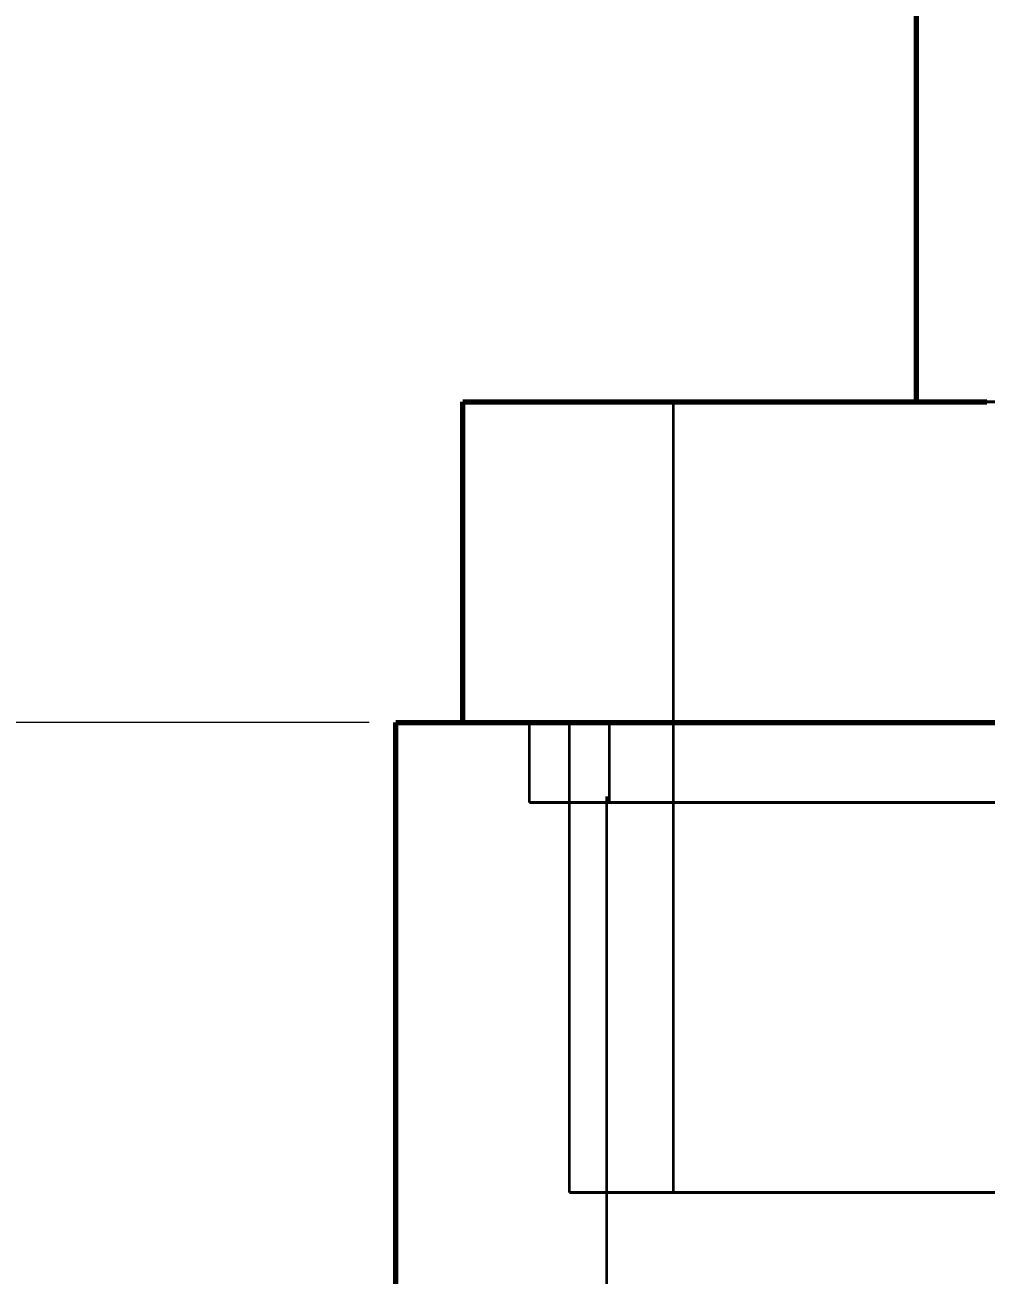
# Model space of a CAD drawing. Header units: millimetres. Extents: x 0 to 2382, y 0 to 420.
# Drawn here: x 153.711 to 157.31, y 311.669 to 316.35 of the extents above; entities that cross this region are included whole.
import ezdxf

# ---------------------------------------------------------------- set-up
doc = ezdxf.new("R2010")
doc.units = ezdxf.units.MM
doc.linetypes.add('IRAM-E-TRAZOS', pattern=[5, 4, -1])
for name, color, linetype, lineweight in [('01-VISIBLE', 7, 'CONTINUOUS', 70), ('02-OCULTA', 4, 'IRAM-E-TRAZOS', 35), ('04-COTA', 3, 'CONTINUOUS', 18)]:
    doc.layers.add(name, color=color, linetype=linetype, lineweight=lineweight)
doc.styles.add('ISO3098', font='isocpeur.ttf')
doc.dimstyles.new('FLAMA-IRAM', dxfattribs={"dimtxt": 3.5, "dimasz": 3.5, "dimexe": 2, "dimexo": 1.5, "dimgap": 1, "dimtad": 1, "dimdec": 1, "dimtxsty": 'ISO3098', "dimblk": 'IRAM_FLECHA', "dimblk1": 'IRAM_FLECHA', "dimblk2": 'IRAM_FLECHA', "dimcen": 2.5, "dimclrd": 256, "dimclre": 256, "dimclrt": 256, "dimazin": 3, "dimtfac": 1, "dimtmove": 0, "dimatfit": 3, "dimlwd": 18, "dimlwe": 18})

# ---------------------------------------------------------------- blocks, each defined once
blk = doc.blocks.new('IRAM_FLECHA')
blk.add_solid([(0, 0), (-1, 0.125), (-1, -0.125)])

msp = doc.modelspace()

# ---------------------------------------------------------------- linework, layer by layer
at = {"layer": '01-VISIBLE'}
for p, q in [((157.05, 314.9382), (157.05, 317.9382)), ((155.35, 313.7382), (155.35, 314.9382)), ((155.1, 310.4182), (155.1, 313.7382))]:
    msp.add_line(p, q, dxfattribs=at)
for points in [[(155.35, 314.9382), (155.4003, 314.9382), (155.4507, 314.9382), (155.501, 314.9382), (155.5513, 314.9382), (155.6017, 314.9382), (155.652, 314.9382), (155.7023, 314.9382), (155.7527, 314.9382), (155.803, 314.9382), (155.8534, 314.9382), (155.9037, 314.9382), (155.954, 314.9382), (156.0044, 314.9382), (156.0547, 314.9382), (156.105, 314.9382), (156.1554, 314.9382), (156.2057, 314.9382), (156.256, 314.9382), (156.3064, 314.9382), (156.3567, 314.9382), (156.407, 314.9382), (156.4574, 314.9382), (156.5077, 314.9382), (156.558, 314.9382), (156.6084, 314.9382), (156.6587, 314.9382), (156.7091, 314.9382), (156.7594, 314.9382), (156.8097, 314.9382), (156.8601, 314.9382), (156.9104, 314.9382), (156.9607, 314.9382), (157.0111, 314.9382), (157.0614, 314.9382), (157.1117, 314.9382), (157.1621, 314.9382), (157.2124, 314.9382), (157.2627, 314.9382), (157.3131, 314.9382)], [(155.1, 313.7382), (155.1501, 313.7382), (155.2002, 313.7382), (155.2503, 313.7382), (155.3004, 313.7382), (155.3504, 313.7382), (155.4005, 313.7382), (155.4506, 313.7382), (155.5007, 313.7382), (155.5508, 313.7382), (155.6009, 313.7382), (155.651, 313.7382), (155.7011, 313.7382), (155.7511, 313.7382), (155.8012, 313.7382), (155.8513, 313.7382), (155.9014, 313.7382), (155.9515, 313.7382), (156.0016, 313.7382), (156.0517, 313.7382), (156.1018, 313.7382), (156.1518, 313.7382), (156.2019, 313.7382), (156.252, 313.7382), (156.3021, 313.7382), (156.3522, 313.7382), (156.4023, 313.7382), (156.4524, 313.7382), (156.5025, 313.7382), (156.5526, 313.7382), (156.6026, 313.7382), (156.6527, 313.7382), (156.7028, 313.7382), (156.7529, 313.7382), (156.803, 313.7382), (156.8531, 313.7382), (156.9032, 313.7382), (156.9533, 313.7382), (157.0033, 313.7382), (157.0534, 313.7382), (157.1035, 313.7382), (157.1536, 313.7382), (157.2037, 313.7382), (157.2538, 313.7382), (157.3039, 313.7382), (157.354, 313.7382)]]:
    msp.add_lwpolyline(points, dxfattribs=at)
msp.add_arc((159.5, 317.4882), 2.35, 90, -90, dxfattribs=at)
at = {"layer": '02-OCULTA'}
for p, q in [((157.05, 314.9382), (157.05, 317.9382)), ((156.14, 313.7382), (156.14, 314.9382)), ((155.6, 313.4382), (155.6, 313.7382)), ((155.75, 311.9782), (155.75, 313.7382)), ((155.89, 309.461), (155.89, 313.7382)), ((155.9, 313.4382), (155.9, 313.7382)), ((156.14, 311.9782), (156.14, 313.7382))]:
    msp.add_line(p, q, dxfattribs=at)
for points in [[(157.35, 314.9382), (157.3, 314.9382), (157.25, 314.9382), (157.2, 314.9382), (157.15, 314.9382), (157.1, 314.9382), (157.05, 314.9382), (157, 314.9382), (156.95, 314.9382), (156.9, 314.9382), (156.85, 314.9382), (156.8, 314.9382), (156.75, 314.9382), (156.7, 314.9382), (156.65, 314.9382), (156.6, 314.9382), (156.55, 314.9382), (156.5, 314.9382), (156.45, 314.9382), (156.4, 314.9382), (156.35, 314.9382), (156.3, 314.9382), (156.25, 314.9382), (156.2, 314.9382), (156.15, 314.9382), (156.1, 314.9382), (156.05, 314.9382), (156, 314.9382), (155.95, 314.9382), (155.9, 314.9382), (155.85, 314.9382), (155.8, 314.9382), (155.75, 314.9382), (155.7, 314.9382), (155.65, 314.9382), (155.6, 314.9382), (155.55, 314.9382), (155.5, 314.9382), (155.45, 314.9382), (155.4, 314.9382), (155.35, 314.9382)], [(157.3436, 314.9382), (157.2934, 314.9382), (157.2433, 314.9382), (157.1931, 314.9382), (157.143, 314.9382), (157.0928, 314.9382), (157.0427, 314.9382), (156.9925, 314.9382), (156.9424, 314.9382), (156.8922, 314.9382), (156.8421, 314.9382), (156.7919, 314.9382), (156.7418, 314.9382), (156.6916, 314.9382), (156.6415, 314.9382), (156.5913, 314.9382), (156.5412, 314.9382), (156.491, 314.9382), (156.4409, 314.9382), (156.3907, 314.9382), (156.3406, 314.9382), (156.2904, 314.9382), (156.2403, 314.9382), (156.1901, 314.9382), (156.14, 314.9382)], [(156.14, 314.9382), (156.1901, 314.9382), (156.2403, 314.9382), (156.2904, 314.9382), (156.3406, 314.9382), (156.3907, 314.9382), (156.4409, 314.9382), (156.491, 314.9382), (156.5412, 314.9382), (156.5913, 314.9382), (156.6415, 314.9382), (156.6916, 314.9382), (156.7418, 314.9382), (156.7919, 314.9382), (156.8421, 314.9382), (156.8922, 314.9382), (156.9424, 314.9382), (156.9925, 314.9382), (157.0427, 314.9382), (157.0928, 314.9382), (157.143, 314.9382), (157.1931, 314.9382), (157.2433, 314.9382), (157.2934, 314.9382), (157.3436, 314.9382)], [(157.05, 314.9382), (157.1, 314.9382), (157.15, 314.9382), (157.2, 314.9382), (157.25, 314.9382), (157.3, 314.9382), (157.35, 314.9382), (157.4, 314.9382), (157.45, 314.9382), (157.5, 314.9382), (157.55, 314.9382)], [(157.05, 314.9382), (157.1, 314.9382), (157.15, 314.9382), (157.2, 314.9382), (157.25, 314.9382), (157.3, 314.9382), (157.35, 314.9382), (157.4, 314.9382), (157.45, 314.9382), (157.5, 314.9382), (157.55, 314.9382)], [(157.35, 313.7382), (157.3, 313.7382), (157.25, 313.7382), (157.2, 313.7382), (157.15, 313.7382), (157.1, 313.7382), (157.05, 313.7382), (157, 313.7382), (156.95, 313.7382), (156.9, 313.7382), (156.85, 313.7382), (156.8, 313.7382), (156.75, 313.7382), (156.7, 313.7382), (156.65, 313.7382), (156.6, 313.7382), (156.55, 313.7382), (156.5, 313.7382), (156.45, 313.7382), (156.4, 313.7382), (156.35, 313.7382), (156.3, 313.7382), (156.25, 313.7382), (156.2, 313.7382), (156.15, 313.7382), (156.1, 313.7382), (156.05, 313.7382), (156, 313.7382), (155.95, 313.7382), (155.9, 313.7382), (155.85, 313.7382), (155.8, 313.7382), (155.75, 313.7382), (155.7, 313.7382), (155.65, 313.7382), (155.6, 313.7382), (155.55, 313.7382), (155.5, 313.7382), (155.45, 313.7382), (155.4, 313.7382), (155.35, 313.7382), (155.3, 313.7382), (155.25, 313.7382), (155.2, 313.7382), (155.15, 313.7382), (155.1, 313.7382)], [(157.35, 313.7382), (157.3, 313.7382), (157.25, 313.7382), (157.2, 313.7382), (157.15, 313.7382), (157.1, 313.7382), (157.05, 313.7382), (157, 313.7382), (156.95, 313.7382), (156.9, 313.7382), (156.85, 313.7382), (156.8, 313.7382), (156.75, 313.7382), (156.7, 313.7382), (156.65, 313.7382), (156.6, 313.7382), (156.55, 313.7382), (156.5, 313.7382), (156.45, 313.7382), (156.4, 313.7382), (156.35, 313.7382), (156.3, 313.7382), (156.25, 313.7382), (156.2, 313.7382), (156.15, 313.7382), (156.1, 313.7382), (156.05, 313.7382), (156, 313.7382), (155.95, 313.7382), (155.9, 313.7382), (155.85, 313.7382), (155.8, 313.7382), (155.75, 313.7382), (155.7, 313.7382), (155.65, 313.7382), (155.6, 313.7382), (155.55, 313.7382), (155.5, 313.7382), (155.45, 313.7382), (155.4, 313.7382), (155.35, 313.7382)], [(155.35, 313.7382), (155.4, 313.7382), (155.45, 313.7382), (155.5, 313.7382), (155.55, 313.7382), (155.6, 313.7382), (155.65, 313.7382), (155.7, 313.7382), (155.75, 313.7382), (155.8, 313.7382), (155.85, 313.7382), (155.9, 313.7382), (155.95, 313.7382), (156, 313.7382), (156.05, 313.7382), (156.1, 313.7382), (156.15, 313.7382), (156.2, 313.7382), (156.25, 313.7382), (156.3, 313.7382), (156.35, 313.7382), (156.4, 313.7382), (156.45, 313.7382), (156.5, 313.7382), (156.55, 313.7382), (156.6, 313.7382), (156.65, 313.7382), (156.7, 313.7382), (156.75, 313.7382), (156.8, 313.7382), (156.85, 313.7382), (156.9, 313.7382), (156.95, 313.7382), (157, 313.7382), (157.05, 313.7382), (157.1, 313.7382), (157.15, 313.7382), (157.2, 313.7382), (157.25, 313.7382), (157.3, 313.7382), (157.35, 313.7382)], [(157.35, 313.7382), (157.3, 313.7382), (157.25, 313.7382), (157.2, 313.7382), (157.15, 313.7382), (157.1, 313.7382), (157.05, 313.7382), (157, 313.7382), (156.95, 313.7382), (156.9, 313.7382), (156.85, 313.7382), (156.8, 313.7382), (156.75, 313.7382), (156.7, 313.7382), (156.65, 313.7382), (156.6, 313.7382), (156.55, 313.7382), (156.5, 313.7382), (156.45, 313.7382), (156.4, 313.7382), (156.35, 313.7382), (156.3, 313.7382), (156.25, 313.7382), (156.2, 313.7382), (156.15, 313.7382), (156.1, 313.7382), (156.05, 313.7382), (156, 313.7382), (155.95, 313.7382), (155.9, 313.7382), (155.85, 313.7382), (155.8, 313.7382), (155.75, 313.7382), (155.7, 313.7382), (155.65, 313.7382), (155.6, 313.7382)], [(155.6, 313.7382), (155.65, 313.7382), (155.7, 313.7382), (155.75, 313.7382), (155.8, 313.7382), (155.85, 313.7382), (155.9, 313.7382), (155.95, 313.7382), (156, 313.7382), (156.05, 313.7382), (156.1, 313.7382), (156.15, 313.7382), (156.2, 313.7382), (156.25, 313.7382), (156.3, 313.7382), (156.35, 313.7382), (156.4, 313.7382), (156.45, 313.7382), (156.5, 313.7382), (156.55, 313.7382), (156.6, 313.7382), (156.65, 313.7382), (156.7, 313.7382), (156.75, 313.7382), (156.8, 313.7382), (156.85, 313.7382), (156.9, 313.7382), (156.95, 313.7382), (157, 313.7382), (157.05, 313.7382), (157.1, 313.7382), (157.15, 313.7382), (157.2, 313.7382), (157.25, 313.7382), (157.3, 313.7382), (157.35, 313.7382)], [(157.35, 313.7382), (157.3, 313.7382), (157.25, 313.7382), (157.2, 313.7382), (157.15, 313.7382), (157.1, 313.7382), (157.05, 313.7382), (157, 313.7382), (156.95, 313.7382), (156.9, 313.7382), (156.85, 313.7382), (156.8, 313.7382), (156.75, 313.7382), (156.7, 313.7382), (156.65, 313.7382), (156.6, 313.7382), (156.55, 313.7382), (156.5, 313.7382), (156.45, 313.7382), (156.4, 313.7382), (156.35, 313.7382), (156.3, 313.7382), (156.25, 313.7382), (156.2, 313.7382), (156.15, 313.7382), (156.1, 313.7382), (156.05, 313.7382), (156, 313.7382), (155.95, 313.7382), (155.9, 313.7382), (155.85, 313.7382), (155.8, 313.7382), (155.75, 313.7382)], [(155.75, 313.7382), (155.8, 313.7382), (155.85, 313.7382), (155.9, 313.7382), (155.95, 313.7382), (156, 313.7382), (156.05, 313.7382), (156.1, 313.7382), (156.15, 313.7382), (156.2, 313.7382), (156.25, 313.7382), (156.3, 313.7382), (156.35, 313.7382), (156.4, 313.7382), (156.45, 313.7382), (156.5, 313.7382), (156.55, 313.7382), (156.6, 313.7382), (156.65, 313.7382), (156.7, 313.7382), (156.75, 313.7382), (156.8, 313.7382), (156.85, 313.7382), (156.9, 313.7382), (156.95, 313.7382), (157, 313.7382), (157.05, 313.7382), (157.1, 313.7382), (157.15, 313.7382), (157.2, 313.7382), (157.25, 313.7382), (157.3, 313.7382), (157.35, 313.7382)], [(157.344, 313.7382), (157.2939, 313.7382), (157.2438, 313.7382), (157.1936, 313.7382), (157.1435, 313.7382), (157.0933, 313.7382), (157.0432, 313.7382), (156.9931, 313.7382), (156.9429, 313.7382), (156.8928, 313.7382), (156.8426, 313.7382), (156.7925, 313.7382), (156.7424, 313.7382), (156.6922, 313.7382), (156.6421, 313.7382), (156.5919, 313.7382), (156.5418, 313.7382), (156.4917, 313.7382), (156.4415, 313.7382), (156.3914, 313.7382), (156.3413, 313.7382), (156.2911, 313.7382), (156.241, 313.7382), (156.1908, 313.7382), (156.1407, 313.7382), (156.0906, 313.7382), (156.0404, 313.7382), (155.9903, 313.7382), (155.9401, 313.7382), (155.89, 313.7382)], [(155.89, 313.7382), (155.9401, 313.7382), (155.9903, 313.7382), (156.0404, 313.7382), (156.0906, 313.7382), (156.1407, 313.7382), (156.1908, 313.7382), (156.241, 313.7382), (156.2911, 313.7382), (156.3413, 313.7382), (156.3914, 313.7382), (156.4415, 313.7382), (156.4917, 313.7382), (156.5418, 313.7382), (156.5919, 313.7382), (156.6421, 313.7382), (156.6922, 313.7382), (156.7424, 313.7382), (156.7925, 313.7382), (156.8426, 313.7382), (156.8928, 313.7382), (156.9429, 313.7382), (156.9931, 313.7382), (157.0432, 313.7382), (157.0933, 313.7382), (157.1435, 313.7382), (157.1936, 313.7382), (157.2438, 313.7382), (157.2939, 313.7382), (157.344, 313.7382)], [(157.35, 313.7382), (157.3, 313.7382), (157.25, 313.7382), (157.2, 313.7382), (157.15, 313.7382), (157.1, 313.7382), (157.05, 313.7382), (157, 313.7382), (156.95, 313.7382), (156.9, 313.7382), (156.85, 313.7382), (156.8, 313.7382), (156.75, 313.7382), (156.7, 313.7382), (156.65, 313.7382), (156.6, 313.7382), (156.55, 313.7382), (156.5, 313.7382), (156.45, 313.7382), (156.4, 313.7382), (156.35, 313.7382), (156.3, 313.7382), (156.25, 313.7382), (156.2, 313.7382), (156.15, 313.7382), (156.1, 313.7382), (156.05, 313.7382), (156, 313.7382), (155.95, 313.7382), (155.9, 313.7382)], [(155.9, 313.7382), (155.95, 313.7382), (156, 313.7382), (156.05, 313.7382), (156.1, 313.7382), (156.15, 313.7382), (156.2, 313.7382), (156.25, 313.7382), (156.3, 313.7382), (156.35, 313.7382), (156.4, 313.7382), (156.45, 313.7382), (156.5, 313.7382), (156.55, 313.7382), (156.6, 313.7382), (156.65, 313.7382), (156.7, 313.7382), (156.75, 313.7382), (156.8, 313.7382), (156.85, 313.7382), (156.9, 313.7382), (156.95, 313.7382), (157, 313.7382), (157.05, 313.7382), (157.1, 313.7382), (157.15, 313.7382), (157.2, 313.7382), (157.25, 313.7382), (157.3, 313.7382), (157.35, 313.7382)], [(157.3436, 313.7382), (157.2934, 313.7382), (157.2433, 313.7382), (157.1931, 313.7382), (157.143, 313.7382), (157.0928, 313.7382), (157.0427, 313.7382), (156.9925, 313.7382), (156.9424, 313.7382), (156.8922, 313.7382), (156.8421, 313.7382), (156.7919, 313.7382), (156.7418, 313.7382), (156.6916, 313.7382), (156.6415, 313.7382), (156.5913, 313.7382), (156.5412, 313.7382), (156.491, 313.7382), (156.4409, 313.7382), (156.3907, 313.7382), (156.3406, 313.7382), (156.2904, 313.7382), (156.2403, 313.7382), (156.1901, 313.7382), (156.14, 313.7382)], [(156.14, 313.7382), (156.1901, 313.7382), (156.2403, 313.7382), (156.2904, 313.7382), (156.3406, 313.7382), (156.3907, 313.7382), (156.4409, 313.7382), (156.491, 313.7382), (156.5412, 313.7382), (156.5913, 313.7382), (156.6415, 313.7382), (156.6916, 313.7382), (156.7418, 313.7382), (156.7919, 313.7382), (156.8421, 313.7382), (156.8922, 313.7382), (156.9424, 313.7382), (156.9925, 313.7382), (157.0427, 313.7382), (157.0928, 313.7382), (157.143, 313.7382), (157.1931, 313.7382), (157.2433, 313.7382), (157.2934, 313.7382), (157.3436, 313.7382)], [(157.3436, 313.7382), (157.2934, 313.7382), (157.2433, 313.7382), (157.1931, 313.7382), (157.143, 313.7382), (157.0928, 313.7382), (157.0427, 313.7382), (156.9925, 313.7382), (156.9424, 313.7382), (156.8922, 313.7382), (156.8421, 313.7382), (156.7919, 313.7382), (156.7418, 313.7382), (156.6916, 313.7382), (156.6415, 313.7382), (156.5913, 313.7382), (156.5412, 313.7382), (156.491, 313.7382), (156.4409, 313.7382), (156.3907, 313.7382), (156.3406, 313.7382), (156.2904, 313.7382), (156.2403, 313.7382), (156.1901, 313.7382), (156.14, 313.7382)], [(156.14, 313.7382), (156.1901, 313.7382), (156.2403, 313.7382), (156.2904, 313.7382), (156.3406, 313.7382), (156.3907, 313.7382), (156.4409, 313.7382), (156.491, 313.7382), (156.5412, 313.7382), (156.5913, 313.7382), (156.6415, 313.7382), (156.6916, 313.7382), (156.7418, 313.7382), (156.7919, 313.7382), (156.8421, 313.7382), (156.8922, 313.7382), (156.9424, 313.7382), (156.9925, 313.7382), (157.0427, 313.7382), (157.0928, 313.7382), (157.143, 313.7382), (157.1931, 313.7382), (157.2433, 313.7382), (157.2934, 313.7382), (157.3436, 313.7382)], [(157.35, 313.4382), (157.3, 313.4382), (157.25, 313.4382), (157.2, 313.4382), (157.15, 313.4382), (157.1, 313.4382), (157.05, 313.4382), (157, 313.4382), (156.95, 313.4382), (156.9, 313.4382), (156.85, 313.4382), (156.8, 313.4382), (156.75, 313.4382), (156.7, 313.4382), (156.65, 313.4382), (156.6, 313.4382), (156.55, 313.4382), (156.5, 313.4382), (156.45, 313.4382), (156.4, 313.4382), (156.35, 313.4382), (156.3, 313.4382), (156.25, 313.4382), (156.2, 313.4382), (156.15, 313.4382), (156.1, 313.4382), (156.05, 313.4382), (156, 313.4382), (155.95, 313.4382), (155.9, 313.4382), (155.85, 313.4382), (155.8, 313.4382), (155.75, 313.4382), (155.7, 313.4382), (155.65, 313.4382), (155.6, 313.4382)], [(155.6, 313.4382), (155.65, 313.4382), (155.7, 313.4382), (155.75, 313.4382), (155.8, 313.4382), (155.85, 313.4382), (155.9, 313.4382), (155.95, 313.4382), (156, 313.4382), (156.05, 313.4382), (156.1, 313.4382), (156.15, 313.4382), (156.2, 313.4382), (156.25, 313.4382), (156.3, 313.4382), (156.35, 313.4382), (156.4, 313.4382), (156.45, 313.4382), (156.5, 313.4382), (156.55, 313.4382), (156.6, 313.4382), (156.65, 313.4382), (156.7, 313.4382), (156.75, 313.4382), (156.8, 313.4382), (156.85, 313.4382), (156.9, 313.4382), (156.95, 313.4382), (157, 313.4382), (157.05, 313.4382), (157.1, 313.4382), (157.15, 313.4382), (157.2, 313.4382), (157.25, 313.4382), (157.3, 313.4382), (157.35, 313.4382)], [(157.35, 313.4382), (157.3, 313.4382), (157.25, 313.4382), (157.2, 313.4382), (157.15, 313.4382), (157.1, 313.4382), (157.05, 313.4382), (157, 313.4382), (156.95, 313.4382), (156.9, 313.4382), (156.85, 313.4382), (156.8, 313.4382), (156.75, 313.4382), (156.7, 313.4382), (156.65, 313.4382), (156.6, 313.4382), (156.55, 313.4382), (156.5, 313.4382), (156.45, 313.4382), (156.4, 313.4382), (156.35, 313.4382), (156.3, 313.4382), (156.25, 313.4382), (156.2, 313.4382), (156.15, 313.4382), (156.1, 313.4382), (156.05, 313.4382), (156, 313.4382), (155.95, 313.4382), (155.9, 313.4382)], [(155.9, 313.4382), (155.95, 313.4382), (156, 313.4382), (156.05, 313.4382), (156.1, 313.4382), (156.15, 313.4382), (156.2, 313.4382), (156.25, 313.4382), (156.3, 313.4382), (156.35, 313.4382), (156.4, 313.4382), (156.45, 313.4382), (156.5, 313.4382), (156.55, 313.4382), (156.6, 313.4382), (156.65, 313.4382), (156.7, 313.4382), (156.75, 313.4382), (156.8, 313.4382), (156.85, 313.4382), (156.9, 313.4382), (156.95, 313.4382), (157, 313.4382), (157.05, 313.4382), (157.1, 313.4382), (157.15, 313.4382), (157.2, 313.4382), (157.25, 313.4382), (157.3, 313.4382), (157.35, 313.4382)], [(157.35, 311.9782), (157.3, 311.9782), (157.25, 311.9782), (157.2, 311.9782), (157.15, 311.9782), (157.1, 311.9782), (157.05, 311.9782), (157, 311.9782), (156.95, 311.9782), (156.9, 311.9782), (156.85, 311.9782), (156.8, 311.9782), (156.75, 311.9782), (156.7, 311.9782), (156.65, 311.9782), (156.6, 311.9782), (156.55, 311.9782), (156.5, 311.9782), (156.45, 311.9782), (156.4, 311.9782), (156.35, 311.9782), (156.3, 311.9782), (156.25, 311.9782), (156.2, 311.9782), (156.15, 311.9782), (156.1, 311.9782), (156.05, 311.9782), (156, 311.9782), (155.95, 311.9782), (155.9, 311.9782), (155.85, 311.9782), (155.8, 311.9782), (155.75, 311.9782)], [(155.75, 311.9782), (155.8, 311.9782), (155.85, 311.9782), (155.9, 311.9782), (155.95, 311.9782), (156, 311.9782), (156.05, 311.9782), (156.1, 311.9782), (156.15, 311.9782), (156.2, 311.9782), (156.25, 311.9782), (156.3, 311.9782), (156.35, 311.9782), (156.4, 311.9782), (156.45, 311.9782), (156.5, 311.9782), (156.55, 311.9782), (156.6, 311.9782), (156.65, 311.9782), (156.7, 311.9782), (156.75, 311.9782), (156.8, 311.9782), (156.85, 311.9782), (156.9, 311.9782), (156.95, 311.9782), (157, 311.9782), (157.05, 311.9782), (157.1, 311.9782), (157.15, 311.9782), (157.2, 311.9782), (157.25, 311.9782), (157.3, 311.9782), (157.35, 311.9782)], [(157.3436, 311.9782), (157.2934, 311.9782), (157.2433, 311.9782), (157.1931, 311.9782), (157.143, 311.9782), (157.0928, 311.9782), (157.0427, 311.9782), (156.9925, 311.9782), (156.9424, 311.9782), (156.8922, 311.9782), (156.8421, 311.9782), (156.7919, 311.9782), (156.7418, 311.9782), (156.6916, 311.9782), (156.6415, 311.9782), (156.5913, 311.9782), (156.5412, 311.9782), (156.491, 311.9782), (156.4409, 311.9782), (156.3907, 311.9782), (156.3406, 311.9782), (156.2904, 311.9782), (156.2403, 311.9782), (156.1901, 311.9782), (156.14, 311.9782)], [(156.14, 311.9782), (156.1901, 311.9782), (156.2403, 311.9782), (156.2904, 311.9782), (156.3406, 311.9782), (156.3907, 311.9782), (156.4409, 311.9782), (156.491, 311.9782), (156.5412, 311.9782), (156.5913, 311.9782), (156.6415, 311.9782), (156.6916, 311.9782), (156.7418, 311.9782), (156.7919, 311.9782), (156.8421, 311.9782), (156.8922, 311.9782), (156.9424, 311.9782), (156.9925, 311.9782), (157.0427, 311.9782), (157.0928, 311.9782), (157.143, 311.9782), (157.1931, 311.9782), (157.2433, 311.9782), (157.2934, 311.9782), (157.3436, 311.9782)]]:
    msp.add_lwpolyline(points, dxfattribs=at)
msp.add_circle((159.5, 317.4882), 2.35, dxfattribs=at)

# ---------------------------------------------------------------- dimensions: what is measured, and where the dimension line sits
at = {"layer": '04-COTA'}
msp.add_linear_dim(base=(121, 216.5), p1=(140, 216.5), p2=(156.5, 313.7382), angle=90, dimstyle='FLAMA-IRAM', override={"dimlfac": 10}, dxfattribs=at).render()

doc.saveas('drawing.dxf')
